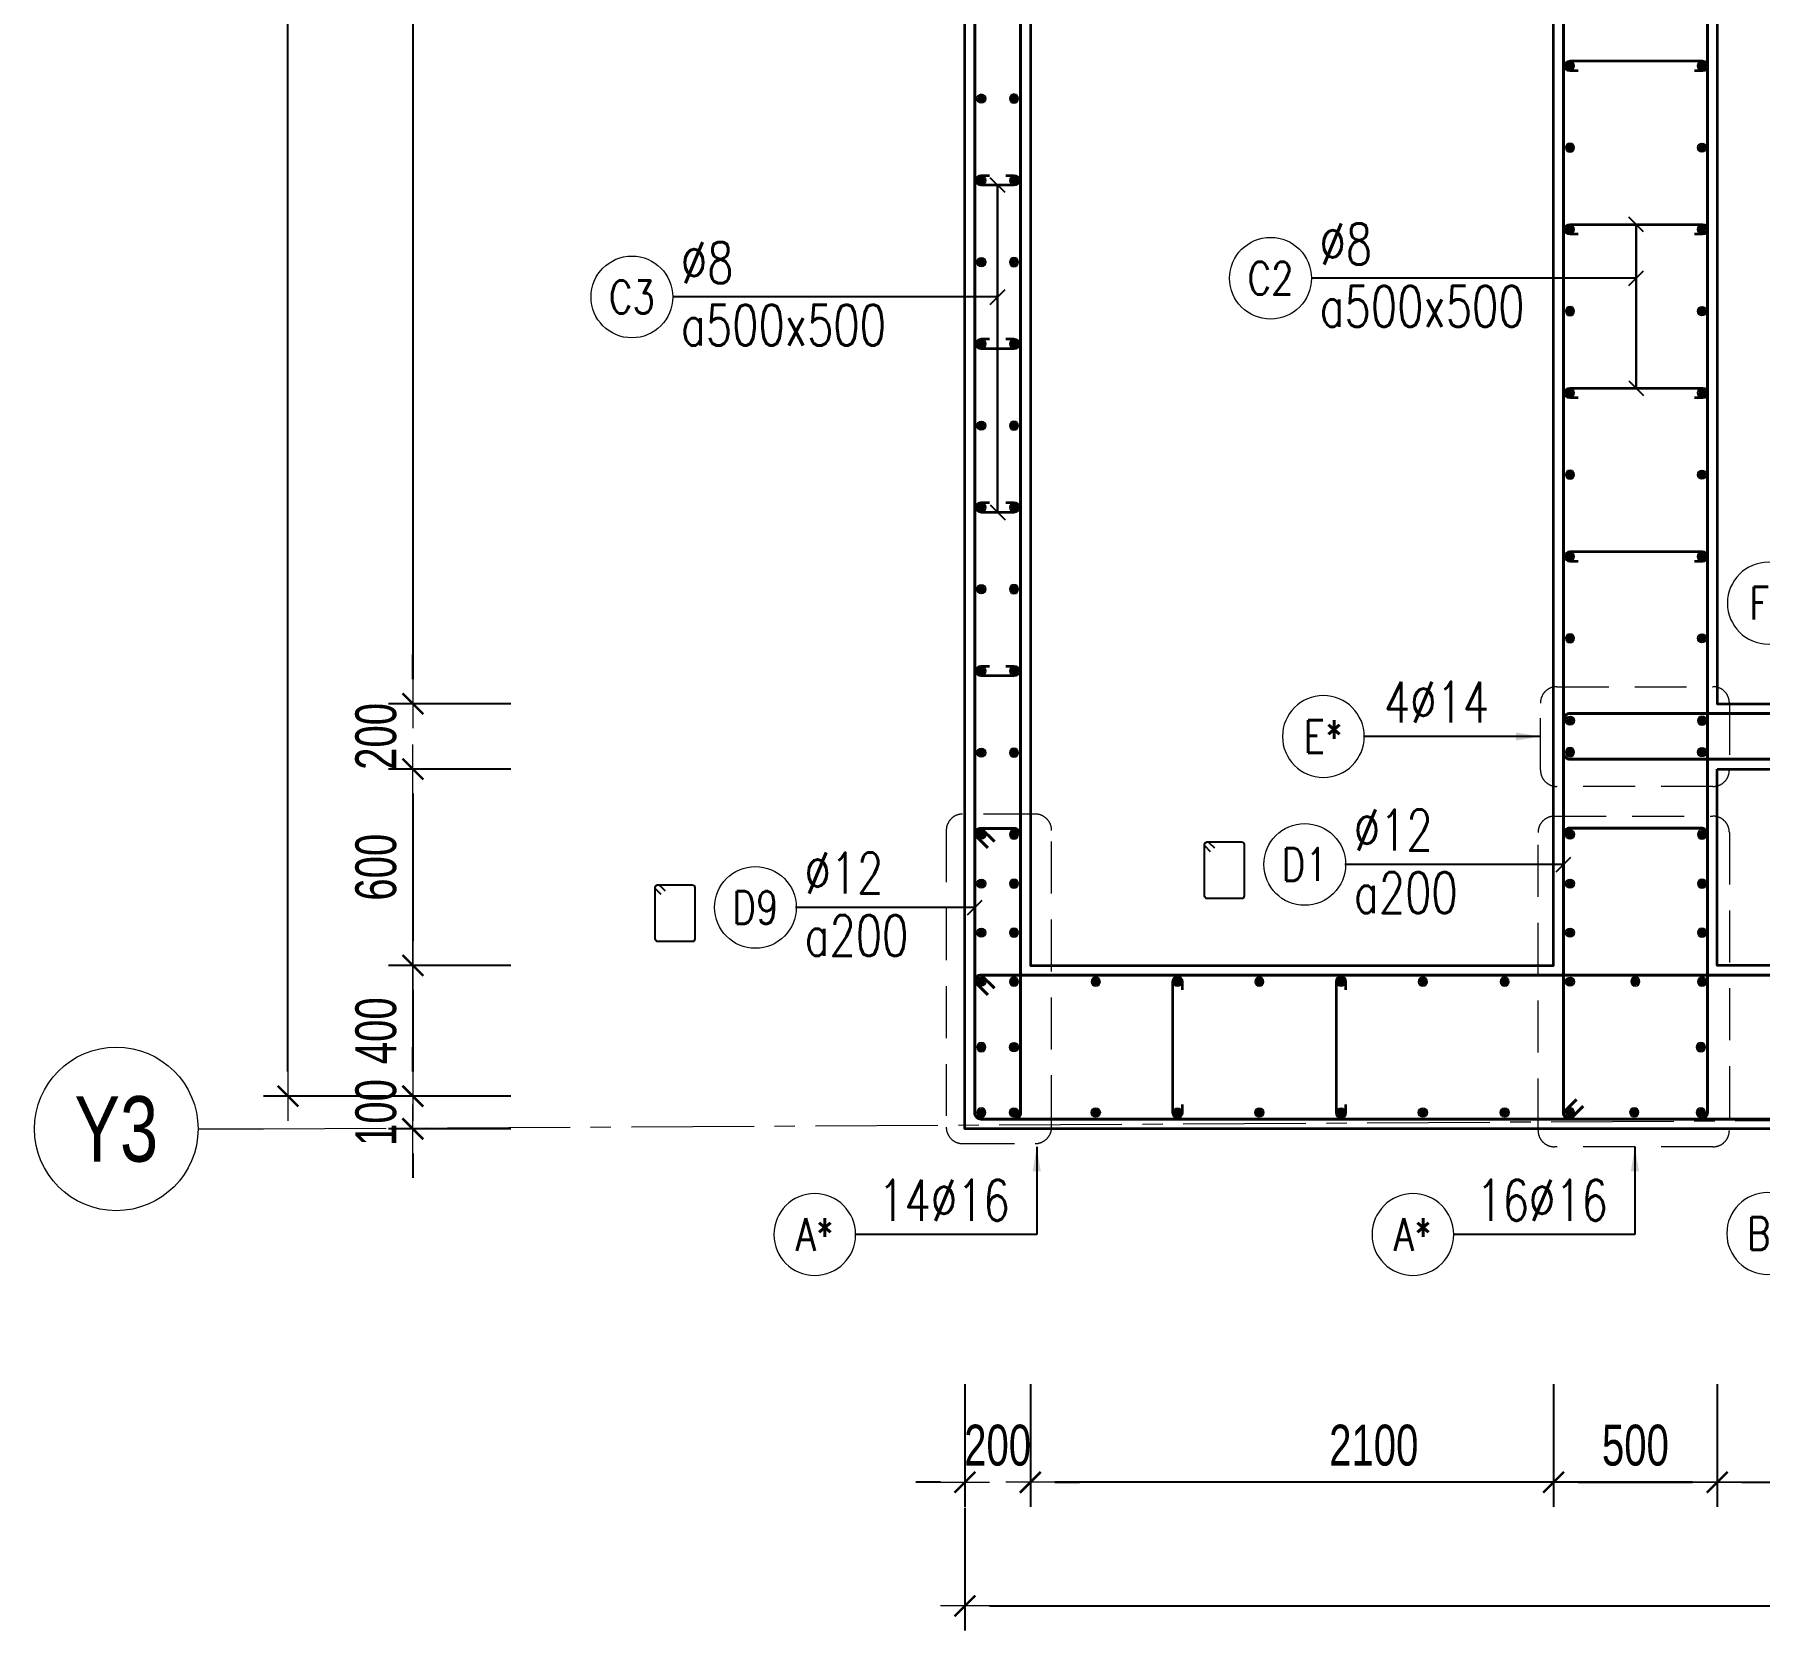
# Model space of a CAD drawing. Header units: millimetres. Extents: x 944027 to 981803, y -83026 to 82675.
# Drawn here: x 944027 to 949301, y 492 to 5372 of the extents above; entities that cross this region are included whole.
import ezdxf
from ezdxf.enums import TextEntityAlignment as Align

# ---------------------------------------------------------------- set-up
doc = ezdxf.new("R2010")
doc.units = ezdxf.units.MM
doc.header["$MEASUREMENT"] = 0
for name, pattern in [('HIDDEN2', [4.7625, 3.175, -1.5875]), ('HT_Dim Grid$0$CENTER2', [1.125, 0.75, -0.125, 0.125, -0.125]), ('HT_Grid$0$CENTER2', [1.125, 0.75, -0.125, 0.125, -0.125])]:
    doc.linetypes.add(name, pattern=pattern)
doc.layers.get('0').update_dxf_attribs({"lineweight": 20})
doc.layers.get('Defpoints').update_dxf_attribs({"color": 151, "lineweight": 9})
for name, color, linetype, lineweight in [('HT_Dim Grid$0$NDC_S_AXIS', 5, 'HT_Dim Grid$0$CENTER2', 13), ('HT_Dim Grid$0$NDC_S_SYMBOL', 1, 'Continuous', 15), ('HT_Dim Grid$0$NDC_S_TEXT SYMBOL', 7, 'Continuous', 20), ('HT_Grid$0$NDC_S_AXIS', 5, 'HT_Grid$0$CENTER2', 13), ('KC-LEADER', 153, 'Continuous', 18), ('KC-THEP', 6, 'Continuous', 40), ('NDC_S_DIM', 1, 'Continuous', 15), ('NDC_S_HATCH COLUMN AND WALL', 251, 'Continuous', 13), ('NDC_S_HIDDEN', 8, 'HIDDEN2', 13), ('NDC_S_LEADER', 1, 'Continuous', 15), ('NDC_S_REBAR', 4, 'Continuous', 35), ('NDC_S_STIRRUP', 4, 'Continuous', 40), ('NDC_S_VN TEXT', 7, 'Continuous', 20), ('NDC_S_WALL', 6, 'Continuous', 35)]:
    doc.layers.add(name, color=color, linetype=linetype, lineweight=lineweight)
doc.layers.add('Ligature', color=1, linetype='Continuous')
doc.styles.add('HT_Dim Grid$0$NDC_ANNO', font='', dxfattribs={"width": 0.8})
doc.styles.add('NDC_DIM', font='', dxfattribs={"width": 0.75})
doc.styles.add('NDC_EN TXT', font='romans.shx', dxfattribs={"width": 0.8})
doc.styles.get('HT_Dim Grid$0$NDC_ANNO').set_extended_font_data('Dotum')
doc.styles.get('NDC_DIM').set_extended_font_data('Dotum')
doc.dimstyles.new('NDC_dim_30', dxfattribs={"dimscale": 30, "dimtxt": 2.5, "dimasz": 1.5, "dimexe": 1.5, "dimexo": 2.5, "dimgap": 1, "dimtad": 1, "dimdec": 0, "dimzin": 0, "dimdsep": 46, "dimtxsty": 'NDC_DIM', "dimblk": 'DIMMARK', "dimcen": 0.09, "dimdle": 1.2, "dimclrd": 1, "dimclre": 1, "dimclrt": 3, "dimadec": 0, "dimazin": 0, "dimtfac": 1, "dimtdec": 0, "dimtix": 1, "dimtofl": 0, "dimtmove": 0, "dimatfit": 3, "dimfxl": 6, "dimfxlon": 1, "dimtolj": 1, "dimtzin": 0, "dimarcsym": 0})
doc.dimstyles.new('NDC_dim_50', dxfattribs={"dimscale": 50, "dimtxt": 2.5, "dimasz": 1.5, "dimexe": 1.5, "dimexo": 2.5, "dimgap": 1, "dimtad": 1, "dimdec": 0, "dimzin": 0, "dimdsep": 46, "dimtxsty": 'NDC_DIM', "dimblk": 'DIMMARK', "dimcen": 0.09, "dimdle": 1.2, "dimclrd": 1, "dimclre": 1, "dimclrt": 3, "dimadec": 0, "dimazin": 0, "dimtfac": 1, "dimtdec": 0, "dimtix": 1, "dimtofl": 0, "dimtmove": 0, "dimatfit": 3, "dimfxl": 6, "dimfxlon": 1, "dimtolj": 1, "dimtzin": 0, "dimarcsym": 0})

# ---------------------------------------------------------------- blocks, each defined once
blk = doc.blocks.new('THEP')
at = {"layer": 'KC-LEADER', "color": 6}
blk.add_circle((0, 0), 14, dxfattribs=at)
at = {"layer": 'KC-THEP'}
for p, q in [((-14, 0), (14, 0)), ((9.9, 9.9), (-9.9, -9.9)), ((-9.9, 9.9), (9.9, -9.9)), ((0, 14), (0, -14))]:
    blk.add_line(p, q, dxfattribs=at)
blk = doc.blocks.new('DIMMARK')
at = {"layer": 'NDC_S_DIM', "color": 1}
blk.add_line((-1.5, 0), (1, 0), dxfattribs=at)
at = {"layer": 'NDC_S_DIM', "color": 2, "const_width": 0.1}
blk.add_lwpolyline([(-0.424, -0.424), (0.424, 0.424)], dxfattribs=at)
blk = doc.blocks.new('*U9')
blk.add_circle((2.5, 0), 2.5)
at = {"layer": 'NDC_S_VN TEXT', "color": 3, "style": 'NDC_EN TXT', "width": 0.75}
blk.add_attdef('DK2', text='', height=2.5, dxfattribs=at).set_placement((-0.85, 0.85), align=Align.RIGHT)
at = {"layer": 'NDC_S_VN TEXT', "color": 7, "style": 'NDC_EN TXT', "width": 0.8}
blk.add_attdef('SH3', text='', height=2, dxfattribs=at).set_placement((2.5, 0), align=Align.MIDDLE)
blk = doc.blocks.new('*U11')
blk.add_circle((-2.5, 0), 2.5)
at = {"layer": 'NDC_S_VN TEXT', "color": 3, "style": 'NDC_EN TXT', "width": 0.75}
for tag, p in [('DK1', (0.5, 0.85)), ('KC1', (0.5, -2.97))]:
    blk.add_attdef(tag, p, '', height=2.5, dxfattribs=at)
at = {"layer": 'NDC_S_VN TEXT', "color": 7, "style": 'NDC_EN TXT', "width": 0.8}
blk.add_attdef('SH2', text='', height=2, dxfattribs=at).set_placement((-2.5, 0), align=Align.MIDDLE)
blk = doc.blocks.new('*U10')
blk.add_circle((2.5, 0), 2.5)
at = {"layer": 'NDC_S_VN TEXT', "color": 3, "style": 'NDC_EN TXT'}
for tag, width, p in [('DK2', 0.75, (-0.85, 0.85)), ('KC2', 0.8, (-0.85, -2.97))]:
    blk.add_attdef(tag, text='', height=2.5, dxfattribs=dict(at, width=width)).set_placement(p, align=Align.RIGHT)
at = {"layer": 'NDC_S_VN TEXT', "color": 7, "style": 'NDC_EN TXT', "width": 0.8}
blk.add_attdef('SH3', text='', height=2, dxfattribs=at).set_placement((2.5, 0), align=Align.MIDDLE)
blk = doc.blocks.new('*U12')
blk.add_circle((-2.5, 0), 2.5)
at = {"layer": 'NDC_S_VN TEXT', "color": 3, "style": 'NDC_EN TXT', "width": 0.75}
for tag, p in [('DK1', (0.5, 0.85)), ('KC1', (0.5, -2.97))]:
    blk.add_attdef(tag, p, '', height=2.5, dxfattribs=at)
at = {"layer": 'NDC_S_VN TEXT', "color": 7, "style": 'NDC_EN TXT', "width": 0.8}
blk.add_attdef('SH2', text='', height=2, dxfattribs=at).set_placement((-2.5, 0), align=Align.MIDDLE)
blk = doc.blocks.new('*D327')
at = {"layer": 'Defpoints', "color": 0, "transparency": 16777216}
for p in [(944801.6, 11125.9), (948686.8, 11125.9), (948664.1, 2125.9)]:
    blk.add_point(p, dxfattribs=at)
at = {"layer": 'NDC_S_DIM', "color": 1, "lineweight": -2, "transparency": 16777216}
for p, q in [((945101.6, 11125.9), (944726.6, 11125.9)), ((944801.6, 2200.9), (944801.6, 11050.9)), ((945101.6, 2125.9), (944726.6, 2125.9))]:
    blk.add_line(p, q, dxfattribs=at)
at = {"layer": 'NDC_S_DIM', "color": 1, "lineweight": -2, "transparency": 16777216, "xscale": 75, "yscale": 75, "zscale": 75}
for p, rotation in [((944801.6, 11125.9), 90), ((944801.6, 2125.9), 270)]:
    blk.add_blockref('DIMMARK', p, dxfattribs=dict(at, rotation=rotation))
at = {"layer": 'NDC_S_DIM', "color": 3, "transparency": 16777216, "insert": (944689, 6625.9), "char_height": 125, "attachment_point": 5, "rotation": 90, "style": 'NDC_DIM'}
blk.add_mtext('\\A1;9000', dxfattribs=at)
blk = doc.blocks.new('*D328')
at = {"layer": 'Defpoints', "color": 0, "transparency": 16777216}
for p in [(949171.5, 2607.6), (948671.5, 2107.6), (949171.5, 945.6)]:
    blk.add_point(p, dxfattribs=at)
at = {"layer": 'NDC_S_DIM', "color": 1, "lineweight": -2, "transparency": 16777216}
for p, q in [((948671.5, 1245.6), (948671.5, 870.6)), ((949171.5, 1245.6), (949171.5, 870.6)), ((948746.5, 945.6), (949096.5, 945.6))]:
    blk.add_line(p, q, dxfattribs=at)
at = {"layer": 'NDC_S_DIM', "color": 1, "lineweight": -2, "transparency": 16777216, "xscale": 75, "yscale": 75, "zscale": 75, "rotation": 180}
blk.add_blockref('DIMMARK', (948671.5, 945.6), dxfattribs=at)
at = {"layer": 'NDC_S_DIM', "color": 1, "lineweight": -2, "transparency": 16777216, "xscale": 75, "yscale": 75, "zscale": 75}
blk.add_blockref('DIMMARK', (949171.5, 945.6), dxfattribs=at)
at = {"layer": 'NDC_S_DIM', "color": 3, "transparency": 16777216, "insert": (948921.5, 1058.2), "char_height": 125, "attachment_point": 5, "style": 'NDC_DIM'}
blk.add_mtext('\\A1;500', dxfattribs=at)
blk = doc.blocks.new('*D329')
at = {"layer": 'Defpoints', "color": 0, "transparency": 16777216}
for p in [(949171.5, 2607.6), (951871.5, 2607.6), (951871.5, 945.6)]:
    blk.add_point(p, dxfattribs=at)
at = {"layer": 'NDC_S_DIM', "color": 1, "lineweight": -2, "transparency": 16777216}
for p, q in [((949171.5, 1245.6), (949171.5, 870.6)), ((951871.5, 1245.6), (951871.5, 870.6)), ((949246.5, 945.6), (951796.5, 945.6))]:
    blk.add_line(p, q, dxfattribs=at)
at = {"layer": 'NDC_S_DIM', "color": 1, "lineweight": -2, "transparency": 16777216, "xscale": 75, "yscale": 75, "zscale": 75, "rotation": 180}
blk.add_blockref('DIMMARK', (949171.5, 945.6), dxfattribs=at)
at = {"layer": 'NDC_S_DIM', "color": 1, "lineweight": -2, "transparency": 16777216, "xscale": 75, "yscale": 75, "zscale": 75}
blk.add_blockref('DIMMARK', (951871.5, 945.6), dxfattribs=at)
at = {"layer": 'NDC_S_DIM', "color": 3, "transparency": 16777216, "insert": (950521.5, 1058.2), "char_height": 125, "attachment_point": 5, "style": 'NDC_DIM'}
blk.add_mtext('\\A1;2700', dxfattribs=at)
blk = doc.blocks.new('*D338')
at = {"layer": 'Defpoints', "color": 0, "transparency": 16777216}
for p in [(957471.5, 2125.9), (946871.5, 2107.6), (957471.5, 567.4)]:
    blk.add_point(p, dxfattribs=at)
at = {"layer": 'NDC_S_DIM', "color": 1, "lineweight": -2, "transparency": 16777216}
for p, q in [((946871.5, 867.4), (946871.5, 492.4)), ((957471.5, 867.4), (957471.5, 492.4)), ((946946.5, 567.4), (957396.5, 567.4))]:
    blk.add_line(p, q, dxfattribs=at)
at = {"layer": 'NDC_S_DIM', "color": 1, "lineweight": -2, "transparency": 16777216, "xscale": 75, "yscale": 75, "zscale": 75, "rotation": 180}
blk.add_blockref('DIMMARK', (946871.5, 567.4), dxfattribs=at)
at = {"layer": 'NDC_S_DIM', "color": 1, "lineweight": -2, "transparency": 16777216, "xscale": 75, "yscale": 75, "zscale": 75}
blk.add_blockref('DIMMARK', (957471.5, 567.4), dxfattribs=at)
at = {"layer": 'NDC_S_DIM', "color": 3, "transparency": 16777216, "insert": (952171.5, 679.9), "char_height": 125, "attachment_point": 5, "style": 'NDC_DIM'}
blk.add_mtext('\\A1;10600', dxfattribs=at)
blk = doc.blocks.new('*U22')
at = {"layer": 'HT_Dim Grid$0$NDC_S_SYMBOL'}
blk.add_line((5, 0), (9, 0), dxfattribs=at)
blk.add_circle((0, 0), 5, dxfattribs=at)
at = {"layer": 'HT_Dim Grid$0$NDC_S_TEXT SYMBOL', "color": 7, "style": 'HT_Dim Grid$0$NDC_ANNO', "width": 0.8}
blk.add_attdef('GRID', text='', height=4, rotation=270, dxfattribs=at).set_placement((0, 0), align=Align.MIDDLE)
blk = doc.blocks.new('*D350')
at = {"layer": 'Defpoints', "color": 0, "ltscale": 200, "transparency": 16777216}
for p in [(949171.5, 8725.9), (945183.5, 3325.9), (949171.5, 3325.9)]:
    blk.add_point(p, dxfattribs=at)
at = {"layer": 'NDC_S_DIM', "color": 1, "lineweight": -2, "ltscale": 200, "transparency": 16777216}
for p, q in [((945483.5, 8725.9), (945108.5, 8725.9)), ((945183.5, 8650.9), (945183.5, 3400.9)), ((945483.5, 3325.9), (945108.5, 3325.9))]:
    blk.add_line(p, q, dxfattribs=at)
at = {"layer": 'NDC_S_DIM', "color": 1, "lineweight": -2, "ltscale": 200, "transparency": 16777216, "xscale": 75, "yscale": 75, "zscale": 75}
for p, rotation in [((945183.5, 8725.9), 90), ((945183.5, 3325.9), 270)]:
    blk.add_blockref('DIMMARK', p, dxfattribs=dict(at, rotation=rotation))
at = {"layer": 'NDC_S_DIM', "color": 3, "ltscale": 200, "transparency": 16777216, "insert": (945070.9, 6025.9), "char_height": 125, "attachment_point": 5, "rotation": 90, "style": 'NDC_DIM'}
blk.add_mtext('\\A1;5400', dxfattribs=at)
blk = doc.blocks.new('*D351')
at = {"layer": 'Defpoints', "color": 0, "ltscale": 200, "transparency": 16777216}
for p in [(949171.5, 3325.9), (945183.5, 3125.9), (949171.5, 3125.9)]:
    blk.add_point(p, dxfattribs=at)
at = {"layer": 'NDC_S_DIM', "color": 1, "lineweight": -2, "ltscale": 200, "transparency": 16777216}
for p, q in [((945183.5, 3400.9), (945183.5, 3475.9)), ((945483.5, 3325.9), (945108.5, 3325.9)), ((945483.5, 3125.9), (945108.5, 3125.9)), ((945183.5, 3050.9), (945183.5, 2975.9))]:
    blk.add_line(p, q, dxfattribs=at)
at = {"layer": 'NDC_S_DIM', "color": 1, "lineweight": -2, "ltscale": 200, "transparency": 16777216, "xscale": 75, "yscale": 75, "zscale": 75}
for p, rotation in [((945183.5, 3325.9), 270), ((945183.5, 3125.9), 90)]:
    blk.add_blockref('DIMMARK', p, dxfattribs=dict(at, rotation=rotation))
at = {"layer": 'NDC_S_DIM', "color": 3, "ltscale": 200, "transparency": 16777216, "insert": (945070.9, 3225.9), "char_height": 125, "attachment_point": 5, "rotation": 90, "style": 'NDC_DIM'}
blk.add_mtext('\\A1;200', dxfattribs=at)
blk = doc.blocks.new('*D352')
at = {"layer": 'Defpoints', "color": 0, "ltscale": 200, "transparency": 16777216}
for p in [(949171.5, 3125.9), (945183.5, 2525.9), (949171.5, 2525.9)]:
    blk.add_point(p, dxfattribs=at)
at = {"layer": 'NDC_S_DIM', "color": 1, "lineweight": -2, "ltscale": 200, "transparency": 16777216}
for p, q in [((945483.5, 3125.9), (945108.5, 3125.9)), ((945183.5, 3050.9), (945183.5, 2600.9)), ((945483.5, 2525.9), (945108.5, 2525.9))]:
    blk.add_line(p, q, dxfattribs=at)
at = {"layer": 'NDC_S_DIM', "color": 1, "lineweight": -2, "ltscale": 200, "transparency": 16777216, "xscale": 75, "yscale": 75, "zscale": 75}
for p, rotation in [((945183.5, 3125.9), 90), ((945183.5, 2525.9), 270)]:
    blk.add_blockref('DIMMARK', p, dxfattribs=dict(at, rotation=rotation))
at = {"layer": 'NDC_S_DIM', "color": 3, "ltscale": 200, "transparency": 16777216, "insert": (945070.9, 2825.9), "char_height": 125, "attachment_point": 5, "rotation": 90, "style": 'NDC_DIM'}
blk.add_mtext('\\A1;600', dxfattribs=at)
blk = doc.blocks.new('*D353')
at = {"layer": 'Defpoints', "color": 0, "ltscale": 200, "transparency": 16777216}
for p in [(949171.5, 2525.9), (945183.5, 2125.9), (949171.5, 2125.9)]:
    blk.add_point(p, dxfattribs=at)
at = {"layer": 'NDC_S_DIM', "color": 1, "lineweight": -2, "ltscale": 200, "transparency": 16777216}
for p, q in [((945483.5, 2525.9), (945108.5, 2525.9)), ((945183.5, 2450.9), (945183.5, 2200.9)), ((945483.5, 2125.9), (945108.5, 2125.9))]:
    blk.add_line(p, q, dxfattribs=at)
at = {"layer": 'NDC_S_DIM', "color": 1, "lineweight": -2, "ltscale": 200, "transparency": 16777216, "xscale": 75, "yscale": 75, "zscale": 75}
for p, rotation in [((945183.5, 2525.9), 90), ((945183.5, 2125.9), 270)]:
    blk.add_blockref('DIMMARK', p, dxfattribs=dict(at, rotation=rotation))
at = {"layer": 'NDC_S_DIM', "color": 3, "ltscale": 200, "transparency": 16777216, "insert": (945070.9, 2325.9), "char_height": 125, "attachment_point": 5, "rotation": 90, "style": 'NDC_DIM'}
blk.add_mtext('\\A1;400', dxfattribs=at)
blk = doc.blocks.new('*D354')
at = {"layer": 'Defpoints', "color": 0, "ltscale": 200, "transparency": 16777216}
for p in [(949171.5, 2125.9), (945183.5, 2025.9), (949171.5, 2025.9)]:
    blk.add_point(p, dxfattribs=at)
at = {"layer": 'NDC_S_DIM', "color": 1, "lineweight": -2, "ltscale": 200, "transparency": 16777216}
for p, q in [((945183.5, 2200.9), (945183.5, 2275.9)), ((945483.5, 2125.9), (945108.5, 2125.9)), ((945483.5, 2025.9), (945108.5, 2025.9)), ((945183.5, 1950.9), (945183.5, 1875.9))]:
    blk.add_line(p, q, dxfattribs=at)
at = {"layer": 'NDC_S_DIM', "color": 1, "lineweight": -2, "ltscale": 200, "transparency": 16777216, "xscale": 75, "yscale": 75, "zscale": 75}
for p, rotation in [((945183.5, 2125.9), 270), ((945183.5, 2025.9), 90)]:
    blk.add_blockref('DIMMARK', p, dxfattribs=dict(at, rotation=rotation))
at = {"layer": 'NDC_S_DIM', "color": 3, "ltscale": 200, "transparency": 16777216, "insert": (945070.9, 2075.9), "char_height": 125, "attachment_point": 5, "rotation": 90, "style": 'NDC_DIM'}
blk.add_mtext('\\A1;100', dxfattribs=at)
blk = doc.blocks.new('*U324')
at = {"layer": 'NDC_S_REBAR'}
blk.add_lwpolyline([(25, 15), (50, 15, -1), (50, -15), (-50, -15, -1), (-50, 15), (-25, 15)], format="xyb", dxfattribs=at)
blk = doc.blocks.new('*U325')
at = {"layer": 'NDC_S_HATCH COLUMN AND WALL', "color": 0, "linetype": 'ByBlock', "lineweight": -2, "transparency": 16777216}
for p in [(0, 1500), (0, 1000), (0, 500), (0, 0)]:
    blk.add_blockref('*U324', p, dxfattribs=at)
blk = doc.blocks.new('*D771')
at = {"layer": 'Defpoints', "color": 0, "ltscale": 200, "transparency": 16777216}
for p in [(949171.5, 2607.6), (947071.5, 2525.9), (947071.5, 945.6)]:
    blk.add_point(p, dxfattribs=at)
at = {"layer": 'NDC_S_DIM', "color": 1, "lineweight": -2, "ltscale": 200, "transparency": 16777216}
for p, q in [((947071.5, 1245.6), (947071.5, 870.6)), ((949171.5, 1245.6), (949171.5, 870.6)), ((949096.5, 945.6), (947146.5, 945.6))]:
    blk.add_line(p, q, dxfattribs=at)
at = {"layer": 'NDC_S_DIM', "color": 1, "lineweight": -2, "ltscale": 200, "transparency": 16777216, "xscale": 75, "yscale": 75, "zscale": 75, "rotation": 180}
blk.add_blockref('DIMMARK', (947071.5, 945.6), dxfattribs=at)
at = {"layer": 'NDC_S_DIM', "color": 1, "lineweight": -2, "ltscale": 200, "transparency": 16777216, "xscale": 75, "yscale": 75, "zscale": 75}
blk.add_blockref('DIMMARK', (949171.5, 945.6), dxfattribs=at)
at = {"layer": 'NDC_S_DIM', "color": 3, "ltscale": 200, "transparency": 16777216, "insert": (948121.5, 1058.2), "char_height": 125, "attachment_point": 5, "style": 'NDC_DIM'}
blk.add_mtext('\\A1;2100', dxfattribs=at)
blk = doc.blocks.new('*D772')
at = {"layer": 'Defpoints', "color": 0, "ltscale": 200, "transparency": 16777216}
for p in [(946871.5, 2525.9), (947071.5, 2525.9), (946871.5, 945.6)]:
    blk.add_point(p, dxfattribs=at)
at = {"layer": 'NDC_S_DIM', "color": 1, "lineweight": -2, "ltscale": 200, "transparency": 16777216}
for p, q in [((946871.5, 1245.6), (946871.5, 870.6)), ((947071.5, 1245.6), (947071.5, 870.6)), ((946796.5, 945.6), (946721.5, 945.6)), ((947146.5, 945.6), (947221.5, 945.6))]:
    blk.add_line(p, q, dxfattribs=at)
at = {"layer": 'NDC_S_DIM', "color": 1, "lineweight": -2, "ltscale": 200, "transparency": 16777216, "xscale": 75, "yscale": 75, "zscale": 75}
blk.add_blockref('DIMMARK', (946871.5, 945.6), dxfattribs=at)
at = {"layer": 'NDC_S_DIM', "color": 1, "lineweight": -2, "ltscale": 200, "transparency": 16777216, "xscale": 75, "yscale": 75, "zscale": 75, "rotation": 180}
blk.add_blockref('DIMMARK', (947071.5, 945.6), dxfattribs=at)
at = {"layer": 'NDC_S_DIM', "color": 3, "ltscale": 200, "transparency": 16777216, "insert": (946971.5, 1058.2), "char_height": 125, "attachment_point": 5, "style": 'NDC_DIM'}
blk.add_mtext('\\A1;200', dxfattribs=at)

msp = doc.modelspace()

# ---------------------------------------------------------------- linework, layer by layer
at = {"layer": 'HT_Grid$0$NDC_S_AXIS', "ltscale": 500}
msp.add_line((944726.6, 2025.9), (962802.4, 2125.9), dxfattribs=at)
at = {"layer": 'Ligature'}
for points in [[(947622.6, 2873.4), (947606.7, 2889.4, -0.668179), (947612.4, 2903.3), (947717.1, 2903.3, -0.414214), (947725.2, 2895.1), (947725.2, 2738, -0.414214), (947717.1, 2729.9), (947612.4, 2729.9, -0.414214), (947604.3, 2738), (947604.3, 2895.1, -0.668179), (947618.2, 2900.9), (947634.2, 2884.9)], [(945943, 2742.1), (945927, 2758.1, -0.668179), (945932.8, 2772), (946037.4, 2772, -0.414214), (946045.6, 2763.8), (946045.6, 2606.7, -0.414214), (946037.4, 2598.6), (945932.8, 2598.6, -0.414214), (945924.6, 2606.7), (945924.6, 2763.8, -0.668179), (945938.5, 2769.6), (945954.5, 2753.6)]]:
    msp.add_lwpolyline(points, format="xyb", dxfattribs=at)
at = {"layer": 'NDC_S_HIDDEN', "ltscale": 50}
for points in [[(948681.2, 3377.9), (949158.7, 3377.9, -0.414214), (949208.7, 3327.9), (949208.7, 3122.9, -0.414214), (949158.7, 3072.9), (948681.2, 3072.9, -0.414214), (948631.2, 3122.9), (948631.2, 3327.9, -0.414214)], [(946864.4, 1981), (947086.5, 1981, 0.414214), (947136.5, 2031), (947136.5, 2938.5, 0.414214), (947086.5, 2988.5), (946864.4, 2988.5, 0.414214), (946814.4, 2938.5), (946814.4, 2031, 0.414214)], [(948673.8, 2981.9), (949158.7, 2981.9, -0.414214), (949208.7, 2931.9), (949208.7, 2021.2, -0.414214), (949158.7, 1971.2), (948673.8, 1971.2, -0.414214), (948623.8, 2021.2), (948623.8, 2931.9, -0.414214)]]:
    msp.add_lwpolyline(points, format="xyb", close=True, dxfattribs=at)
at = {"layer": 'NDC_S_REBAR'}
for points in [[(948746.5, 5260.9), (948721.5, 5260.9, -1), (948721.5, 5290.9), (949126.9, 5290.9, -1), (949126.9, 5260.9), (949101.9, 5260.9)], [(948746.5, 4760.9), (948721.5, 4760.9, -1), (948721.5, 4790.9), (949126.9, 4790.9, -1), (949126.9, 4760.9), (949101.9, 4760.9)], [(948746.5, 4260.9), (948721.5, 4260.9, -1), (948721.5, 4290.9), (949126.9, 4290.9, -1), (949126.9, 4260.9), (949101.9, 4260.9)], [(948746.5, 3760.9), (948721.5, 3760.9, -1), (948721.5, 3790.9), (949126.9, 3790.9, -1), (949126.9, 3760.9), (949101.9, 3760.9)], [(947536.5, 2450.9), (947536.5, 2475.9, 1), (947506.5, 2475.9), (947506.5, 2075.9, 1), (947536.5, 2075.9), (947536.5, 2100.9)], [(948036.5, 2450.9), (948036.5, 2475.9, 1), (948006.5, 2475.9), (948006.5, 2075.9, 1), (948036.5, 2075.9), (948036.5, 2100.9)]]:
    msp.add_lwpolyline(points, format="xyb", dxfattribs=at)
at = {"layer": 'NDC_S_STIRRUP'}
for points in [[(946941.5, 11135.9), (946901.5, 11175.9, -0.414214), (946921.5, 11195.9), (947021.5, 11195.9, -0.414214), (947041.5, 11175.9), (947041.5, 2075.9, -0.414214), (947021.5, 2055.9), (946921.5, 2055.9, -0.414214), (946901.5, 2075.9), (946901.5, 11175.9, -0.414214), (946921.5, 11195.9), (946961.5, 11155.9)], [(948741.5, 11135.9), (948701.5, 11175.9, -0.414214), (948721.5, 11195.9), (949121.5, 11195.9, -0.414214), (949141.5, 11175.9), (949141.5, 2075.9, -0.414214), (949121.5, 2055.9), (948721.5, 2055.9, -0.414214), (948701.5, 2075.9), (948701.5, 11175.9, -0.414214), (948721.5, 11195.9), (948761.5, 11155.9)], [(952081.5, 3195.9), (952121.5, 3155.9, 0.414214), (952141.5, 3175.9), (952141.5, 3275.9, 0.414214), (952121.5, 3295.9), (948721.5, 3295.9, 0.414214), (948701.5, 3275.9), (948701.5, 3175.9, 0.414358), (948721.5, 3155.9), (952121.5, 3155.9, 0.414214), (952141.5, 3175.9), (952101.5, 3215.9)], [(946941.5, 2884.7), (946901.5, 2924.7, -0.414214), (946921.5, 2944.7), (947021.5, 2944.7, -0.414214), (947041.5, 2924.7), (947041.5, 2075.9, -0.414214), (947021.5, 2055.9), (946921.5, 2055.9, -0.414214), (946901.5, 2075.9), (946901.5, 2924.7, -0.414214), (946921.5, 2944.7), (946961.5, 2904.7)], [(948741.5, 2115.9), (948701.5, 2075.9, 0.414214), (948721.5, 2055.9), (949121.5, 2055.9, 0.414214), (949141.5, 2075.9), (949141.5, 2925.8, 0.414214), (949121.5, 2945.8), (948721.5, 2945.8, 0.414214), (948701.5, 2925.8), (948701.5, 2075.9, 0.414214), (948721.5, 2055.9), (948761.5, 2095.9)], [(946961.5, 2455.9), (946921.5, 2495.9, 0.414214), (946901.5, 2475.9), (946901.5, 2075.9, 0.414214), (946921.5, 2055.9), (952121.5, 2055.9, 0.414214), (952141.5, 2075.9), (952141.5, 2475.9, 0.414214), (952121.5, 2495.9), (946921.5, 2495.9, 0.414214), (946901.5, 2475.9), (946941.5, 2435.9)]]:
    msp.add_lwpolyline(points, format="xyb", dxfattribs=at)
at = {"layer": 'NDC_S_WALL', "ltscale": 10}
for points in [[(949171.5, 8725.9), (949171.5, 3325.9), (951871.5, 3325.9), (951871.5, 3975.9), (952171.5, 3975.9), (952171.5, 2025.9), (946871.5, 2025.9), (946871.5, 11225.9)], [(947071.5, 10725.9), (947071.5, 2525.9), (948671.5, 2525.9), (948671.5, 10725.9)]]:
    msp.add_lwpolyline(points, dxfattribs=at)
msp.add_lwpolyline([(949171.5, 3125.9), (951871.5, 3125.9), (951871.5, 2525.9), (949171.5, 2525.9)], close=True, dxfattribs=at)

# ---------------------------------------------------------------- block references
at = {"layer": 'HT_Dim Grid$0$NDC_S_AXIS'}
ref = msp.add_blockref('*U22', (944276.6, 2025.9), dxfattribs=dict(at, xscale=50, yscale=50, zscale=150))
ref.add_attrib('GRID', 'Y3', dxfattribs={"layer": 'HT_Dim Grid$0$NDC_S_TEXT SYMBOL', "color": 7, "height": 200, "style": 'HT_Dim Grid$0$NDC_ANNO', "width": 0.8}).set_placement((944276.6, 2025.9), align=Align.MIDDLE)
at = {"layer": 'KC-THEP', "xscale": -1}
for p, rotation in [((948721.5, 5275.9), 170.331435563619), ((947021.5, 5175.9), 350.3314355636191), ((948721.5, 5025.9), 170.331435563619), ((947021.5, 4925.9), 350.3314355636191), ((948721.5, 4775.9), 170.331435563619), ((947021.5, 4675.9), 350.3314355636191), ((948721.5, 4525.9), 170.331435563619), ((947021.5, 4425.9), 350.3314355636191), ((948721.5, 4275.9), 170.331435563619), ((947021.5, 4175.9), 350.3314355636191), ((948721.5, 4025.9), 170.331435563619), ((947021.5, 3925.9), 350.3314355636191), ((948721.5, 3775.9), 170.331435563619), ((947021.5, 3675.9), 350.3314355636191), ((948721.5, 3525.9), 170.331435563619), ((947021.5, 3425.9), 350.3314355636191), ((949125, 3274.1), 170.331435563619), ((947021.5, 3175.9), 350.3314355636191), ((948721.5, 3177.8), 170.331435563619), ((947021.5, 2925.9), 350.3314355636191), ((949125, 2925.9), 170.331435563619), ((947021.5, 2775.9), 350.3314355636191), ((949125, 2775.9), 170.331435563619), ((947021.5, 2625.9), 350.3314355636191), ((949125, 2625.9), 170.331435563619), ((947021.5, 2475.9), 350.3314355636191), ((947271.5, 2475.9), 350.3314355636191), ((947521.5, 2475.9), 350.3314355636191), ((947771.5, 2475.9), 350.3314355636191), ((948021.5, 2475.9), 350.3314355636191), ((948271.5, 2475.9), 350.3314355636191), ((948521.5, 2475.9), 350.3314355636191), ((948921.4, 2476.6), 170.331435563619), ((949125, 2475.9), 170.331435563619), ((946921.5, 2275.9), 170.331435563619), ((949121.5, 2275.9), 170.331435563619), ((946921.5, 2075.9), 170.331435563619), ((948721.5, 2075.9), 170.331435563619), ((948917.9, 2076.6), 170.331435563619), ((949121.5, 2075.9), 170.331435563619)]:
    msp.add_blockref('THEP', p, dxfattribs=dict(at, rotation=rotation))
at = {"layer": 'KC-THEP'}
for p, rotation in [((949125, 5275.9), 9.668564436380926), ((946921.5, 5175.9), 9.668564436380946), ((949125, 5025.9), 9.668564436380926), ((946921.5, 4925.9), 9.668564436380946), ((949125, 4775.9), 9.668564436380926), ((946921.5, 4675.9), 9.668564436380946), ((949125, 4525.9), 9.668564436380926), ((946921.5, 4425.9), 9.668564436380946), ((949125, 4275.9), 9.668564436380926), ((946921.5, 4175.9), 9.668564436380946), ((949125, 4025.9), 9.668564436380926), ((946921.5, 3925.9), 9.668564436380946), ((949125, 3775.9), 9.668564436380926), ((946921.5, 3675.9), 9.668564436380946), ((949125, 3525.9), 9.668564436380926), ((946921.5, 3425.9), 9.668564436380946), ((948721.5, 3274.1), 9.668564436380946), ((946921.5, 3175.9), 9.668564436380946), ((949125, 3177.8), 9.668564436380946), ((946921.5, 2925.9), 9.668564436380946), ((948721.5, 2925.9), 9.668564436380946), ((946921.5, 2775.9), 9.668564436380946), ((948721.5, 2775.9), 9.668564436380946), ((946921.5, 2625.9), 9.668564436380946), ((948721.5, 2625.9), 9.668564436380946), ((946921.5, 2475.9), 9.668564436380946), ((948721.5, 2475.9), 9.668564436380946), ((947021.5, 2275.9), 189.6685644363809), ((947021.5, 2075.9), 189.6685644363809), ((947271.5, 2075.9), 189.6685644363809), ((947521.5, 2075.9), 189.6685644363809), ((947771.5, 2075.9), 189.6685644363809), ((948021.5, 2075.9), 189.6685644363809), ((948271.5, 2075.9), 189.6685644363809), ((948521.5, 2075.9), 189.6685644363809)]:
    msp.add_blockref('THEP', p, dxfattribs=dict(at, rotation=rotation))
at = {"layer": 'NDC_S_HATCH COLUMN AND WALL'}
msp.add_blockref('*U325', (946971.5, 3425.9), dxfattribs=at)
at = {"layer": 'NDC_S_VN TEXT', "xscale": 50, "yscale": 50, "zscale": 50}
for name, p, values in [('*U12', (947930.9, 4626.6), {'SH2': 'C2', 'DK1': '%%c8', 'KC1': 'a500x500'}), ('*U11', (945978.2, 4569.3), {'SH2': 'C3', 'DK1': '%%c8', 'KC1': 'a500x500'}), ('*U11', (948035.5, 2834.4), {'SH2': 'D1', 'DK1': '%%C12', 'KC1': 'a200'}), ('*U11', (946355.9, 2703.1), {'SH2': 'D9', 'DK1': '%%C12', 'KC1': 'a200'})]:
    msp.add_blockref(name, p, dxfattribs=at).add_auto_attribs(values)
at = {"layer": 'NDC_S_VN TEXT'}
ref = msp.add_blockref('*U10', (949452.9, 3633.2), dxfattribs=dict(at, xscale=-50, yscale=50, zscale=50))
ref.add_attrib('SH3', 'F*', dxfattribs={"color": 7, "height": 100, "style": 'NDC_EN TXT', "width": 0.8}).set_placement((949327.9, 3633.2), align=Align.MIDDLE)
ref.add_attrib('DK2', '%%C14', dxfattribs={"color": 3, "height": 125, "style": 'NDC_EN TXT', "width": 0.75}).set_placement((949745.4, 3675.4), align=Align.RIGHT)
ref.add_attrib('KC2', 'a250', dxfattribs={"color": 3, "height": 125, "style": 'NDC_EN TXT', "width": 0.8}).set_placement((949857.3, 3484.5), align=Align.RIGHT)
ref = msp.add_blockref('*U9', (948092.4, 3225.6), dxfattribs=dict(at, xscale=-50, yscale=50, zscale=50))
ref.add_attrib('SH3', 'E*', dxfattribs={"color": 7, "height": 100, "style": 'NDC_EN TXT', "width": 0.8}).set_placement((947967.4, 3225.6), align=Align.MIDDLE)
ref.add_attrib('DK2', '4%%C14', dxfattribs={"color": 3, "height": 125, "style": 'NDC_EN TXT', "width": 0.75}).set_placement((948474.1, 3267.9), align=Align.RIGHT)
ref = msp.add_blockref('*U9', (946537.2, 1702.9), dxfattribs=dict(at, xscale=-50, yscale=50, zscale=50))
ref.add_attrib('SH3', 'A*', dxfattribs={"color": 7, "height": 100, "style": 'NDC_EN TXT', "width": 0.8}).set_placement((946412.2, 1702.9), align=Align.MIDDLE)
ref.add_attrib('DK2', '14%%C16', dxfattribs={"color": 3, "height": 125, "style": 'NDC_EN TXT', "width": 0.75}).set_placement((947008.3, 1745.2), align=Align.RIGHT)
ref = msp.add_blockref('*U9', (948366.2, 1702.9), dxfattribs=dict(at, xscale=-50, yscale=50, zscale=50))
ref.add_attrib('SH3', 'A*', dxfattribs={"color": 7, "height": 100, "style": 'NDC_EN TXT', "width": 0.8}).set_placement((948241.2, 1702.9), align=Align.MIDDLE)
ref.add_attrib('DK2', '16%%C16', dxfattribs={"color": 3, "height": 125, "style": 'NDC_EN TXT', "width": 0.75}).set_placement((948837.2, 1745.2), align=Align.RIGHT)
ref = msp.add_blockref('*U10', (949450.9, 1706.2), dxfattribs=dict(at, xscale=-50, yscale=50, zscale=50))
ref.add_attrib('SH3', 'B*', dxfattribs={"color": 7, "height": 100, "style": 'NDC_EN TXT', "width": 0.8}).set_placement((949325.9, 1706.2), align=Align.MIDDLE)
ref.add_attrib('DK2', '%%C14', dxfattribs={"color": 3, "height": 125, "style": 'NDC_EN TXT', "width": 0.75}).set_placement((949743.4, 1748.5), align=Align.RIGHT)
ref.add_attrib('KC2', 'a250', dxfattribs={"color": 3, "height": 125, "style": 'NDC_EN TXT', "width": 0.8}).set_placement((949855.3, 1557.6), align=Align.RIGHT)

# ---------------------------------------------------------------- dimensions: what is measured, and where the dimension line sits
at = {"layer": 'NDC_S_DIM'}
dim = msp.add_linear_dim(base=(944801.6, 11125.9), p1=(948664.1, 2125.9), p2=(948686.8, 11125.9), angle=90, dimstyle='NDC_dim_50', dxfattribs=at)
dim.commit()
dim.dimension.update_dxf_attribs({"geometry": '*D327', "text_midpoint": (944689, 6625.9)})
at = {"layer": 'NDC_S_DIM', "ltscale": 200}
for base, p1, p2, picture, middle in [((945183.5, 3325.9), (949171.5, 8725.9), (949171.5, 3325.9), '*D350', (945070.9, 6025.9)), ((945183.5, 3125.9), (949171.5, 3325.9), (949171.5, 3125.9), '*D351', (945070.9, 3225.9)), ((945183.5, 2525.9), (949171.5, 3125.9), (949171.5, 2525.9), '*D352', (945070.9, 2825.9)), ((945183.5, 2125.9), (949171.5, 2525.9), (949171.5, 2125.9), '*D353', (945070.9, 2325.9)), ((945183.5, 2025.9), (949171.5, 2125.9), (949171.5, 2025.9), '*D354', (945070.9, 2075.9))]:
    dim = msp.add_linear_dim(base=base, p1=p1, p2=p2, angle=90, dimstyle='NDC_dim_50', override={"dimtmove": 1}, dxfattribs=at)
    dim.commit()
    dim.dimension.update_dxf_attribs({"geometry": picture, "text_midpoint": middle})
for base, p1, p2, picture, middle in [((947071.5, 945.6), (949171.5, 2607.6), (947071.5, 2525.9), '*D771', (948121.5, 1058.2)), ((946871.5, 945.6), (947071.5, 2525.9), (946871.5, 2525.9), '*D772', (946971.5, 1058.2))]:
    dim = msp.add_linear_dim(base=base, p1=p1, p2=p2, dimstyle='NDC_dim_50', override={"dimtmove": 1}, dxfattribs=at)
    dim.commit()
    dim.dimension.update_dxf_attribs({"geometry": picture, "text_midpoint": middle})
at = {"layer": 'NDC_S_DIM'}
for base, p1, p2, picture, middle in [((949171.5, 945.6), (948671.5, 2107.6), (949171.5, 2607.6), '*D328', (948921.5, 1058.2)), ((957471.5, 567.4), (946871.5, 2107.6), (957471.5, 2125.9), '*D338', (952171.5, 679.9))]:
    dim = msp.add_linear_dim(base=base, p1=p1, p2=p2, dimstyle='NDC_dim_50', dxfattribs=at)
    dim.commit()
    dim.dimension.update_dxf_attribs({"geometry": picture, "text_midpoint": middle})
dim = msp.add_linear_dim(base=(951871.5, 945.6), p1=(949171.5, 2607.6), p2=(951871.5, 2607.6), dimstyle='NDC_dim_50', override={"dimtmove": 1}, dxfattribs=at)
dim.commit()
dim.dimension.update_dxf_attribs({"geometry": '*D329', "text_midpoint": (950521.5, 1058.2)})

# ---------------------------------------------------------------- leaders
at = {"layer": 'NDC_S_LEADER'}
for points, dimstyle, override in [([(946971.5, 4910.9), (946971.5, 3910.9)], 'NDC_dim_30', {"dimtad": 0, "dimldrblk": 'Oblique'}), ([(946971.5, 3910.9), (946971.5, 4910.9)], 'NDC_dim_30', {"dimtad": 0, "dimldrblk": 'Oblique'}), ([(948924.2, 4790.9), (948924.2, 4290.9)], 'NDC_dim_30', {"dimtad": 0, "dimldrblk": 'Oblique'}), ([(948924.2, 4290.9), (948924.2, 4790.9)], 'NDC_dim_30', {"dimtad": 0, "dimldrblk": 'Oblique'}), ([(948924.2, 4626.6), (947930.9, 4626.6)], 'NDC_dim_30', {"dimtad": 0, "dimldrblk": 'Oblique'}), ([(946971.5, 4569.3), (945978.2, 4569.3)], 'NDC_dim_30', {"dimtad": 0, "dimldrblk": 'Oblique'}), ([(948631.2, 3225.4), (948092.4, 3225.4)], 'NDC_dim_50', {"dimgap": 1, "dimtad": 0}), ([(948701.5, 2834.4), (948033.5, 2834.4)], 'NDC_dim_30', {"dimtad": 0, "dimldrblk": 'Oblique'}), ([(946901.5, 2703.1), (946353.8, 2703.1)], 'NDC_dim_30', {"dimtad": 0, "dimldrblk": 'Oblique'}), ([(947091, 1971.2), (947091, 1702.7), (946537.2, 1702.7)], 'NDC_dim_50', {"dimgap": 1, "dimtad": 0}), ([(948919.9, 1971.2), (948919.9, 1702.7), (948366.2, 1702.7)], 'NDC_dim_50', {"dimgap": 1, "dimtad": 0})]:
    msp.add_leader(points, dimstyle=dimstyle, override=override, dxfattribs=at)

doc.saveas('drawing.dxf')
